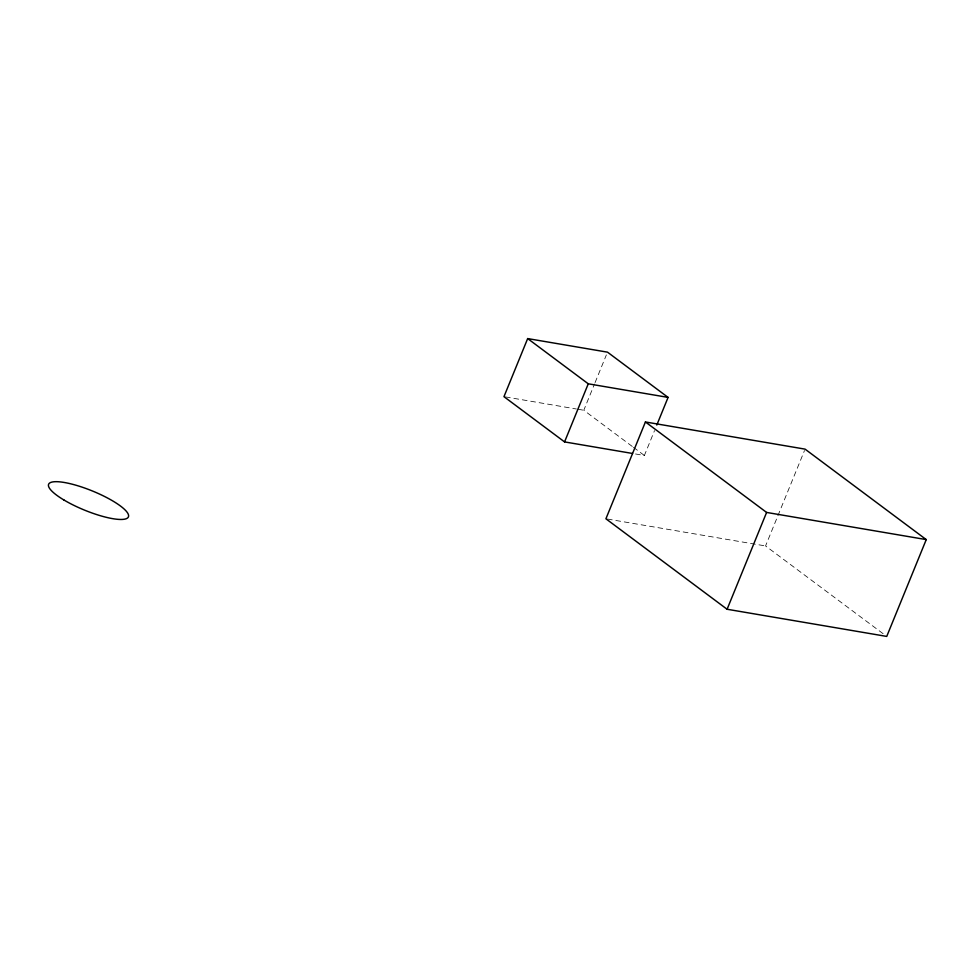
<?xml version="1.0" encoding="UTF-8"?>
<svg xmlns="http://www.w3.org/2000/svg" width="975" height="975" viewBox="0 0 975 975"><rect width="100%" height="100%" fill="white"/><g stroke="black" fill="none" stroke-linecap="round" stroke-linejoin="round"><path stroke-width="0.73" stroke-dasharray="4.88 3.66" d="M632.263 446.44L583.793 410.256L594.518 383.979M595.079 382.59L606.365 354.924M635.505 453.972L644.378 455.483L654.542 430.597M883.106 633.701L765.558 545.951L804.497 450.548M505.44 396.923L576.396 409M577.883 409.244L583.793 410.256M607.413 519.041L765.558 545.951M633.47 447.342L644.378 455.483"/><path stroke-width="1.46" d="M656.797 425.063L668.082 397.398L607.498 352.158L527.67 338.581L503.965 396.667L564.562 441.907L632.556 453.472M564.562 441.907L588.266 383.809L527.67 338.581M645.426 421.968L605.914 518.785L727.094 609.253L886.738 636.419L926.25 539.602L805.07 449.134L645.426 421.968L766.606 512.436L926.25 539.602M727.094 609.253L766.606 512.436M588.266 383.809L668.082 397.398M63.948 500.004A43.083 10.347 22.2 0 0 128.237 517.213A43.083 10.347 22.2 0 0 73.369 484.502A43.083 10.347 22.2 0 0 63.948 500.004"/></g></svg>
